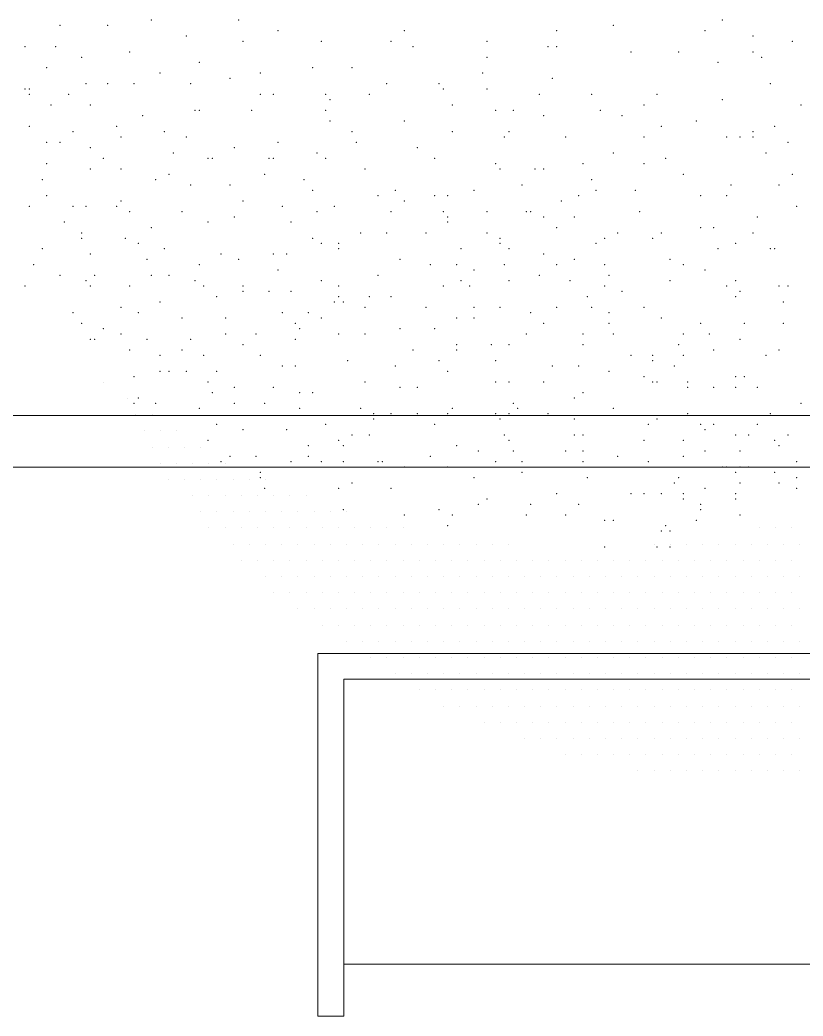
# Model space of a CAD drawing. Header units: metres. Extents: x 599 to 707, y 227 to 318.
# Drawn here: x 671.097 to 672.609, y 275.749 to 277.672 of the extents above; entities that cross this region are included whole.
import ezdxf

# ---------------------------------------------------------------- set-up
doc = ezdxf.new("R2010")
doc.units = ezdxf.units.M
for name, color, linetype, lineweight in [('banqueta', 252, 'Continuous', 9), ('gradas', 35, 'Continuous', 5), ('vegetacion', 74, 'Continuous', 0)]:
    doc.layers.add(name, color=color, linetype=linetype, lineweight=lineweight)

msp = doc.modelspace()

# ---------------------------------------------------------------- linework, layer by layer
at = {"layer": 'banqueta'}
for p, q in [((667.5606, 276.9088), (677.2256, 276.9088)), ((667.4867, 276.8088), (677.2256, 276.8088))]:
    msp.add_line(p, q, dxfattribs=at)
at = {"layer": 'gradas'}
for p, q in [((673.6723, 276.4493), (671.6723, 276.4493)), ((671.6723, 276.4493), (671.6723, 275.7493)), ((673.6223, 276.3993), (671.7223, 276.3993)), ((671.7223, 276.3993), (671.7223, 275.7493)), ((671.7223, 275.8493), (673.6223, 275.8493)), ((671.6723, 275.7493), (671.7223, 275.7493))]:
    msp.add_line(p, q, dxfattribs=at)
at = {"layer": 'vegetacion', "color": 0}
for p, q in [((671.2585, 276.9727), (671.2585, 276.9727)), ((671.3054, 276.9415), (671.3054, 276.9415)), ((671.321, 276.9102), (671.321, 276.9102)), ((671.3523, 276.9102), (671.3523, 276.9102)), ((671.3367, 276.879), (671.3367, 276.879)), ((671.3679, 276.879), (671.3679, 276.879)), ((671.3992, 276.879), (671.3992, 276.879)), ((671.3523, 276.8477), (671.3523, 276.8477)), ((671.3835, 276.8477), (671.3835, 276.8477)), ((671.4148, 276.8477), (671.4148, 276.8477)), ((671.446, 276.8477), (671.446, 276.8477)), ((671.3679, 276.8165), (671.3679, 276.8165)), ((671.3992, 276.8165), (671.3992, 276.8165)), ((671.4304, 276.8165), (671.4304, 276.8165)), ((671.4617, 276.8165), (671.4617, 276.8165)), ((671.4929, 276.8165), (671.4929, 276.8165)), ((671.3835, 276.7852), (671.3835, 276.7852)), ((671.4148, 276.7852), (671.4148, 276.7852)), ((671.446, 276.7852), (671.446, 276.7852)), ((671.4773, 276.7852), (671.4773, 276.7852)), ((671.5085, 276.7852), (671.5085, 276.7852)), ((671.5398, 276.7852), (671.5398, 276.7852)), ((671.571, 276.7852), (671.571, 276.7852)), ((671.4304, 276.754), (671.4304, 276.754)), ((671.4617, 276.754), (671.4617, 276.754)), ((671.4929, 276.754), (671.4929, 276.754)), ((671.5242, 276.754), (671.5242, 276.754)), ((671.5554, 276.754), (671.5554, 276.754)), ((671.5867, 276.754), (671.5867, 276.754)), ((671.6179, 276.754), (671.6179, 276.754)), ((671.6492, 276.754), (671.6492, 276.754)), ((671.446, 276.7227), (671.446, 276.7227)), ((671.4773, 276.7227), (671.4773, 276.7227)), ((671.5085, 276.7227), (671.5085, 276.7227)), ((671.5398, 276.7227), (671.5398, 276.7227)), ((671.571, 276.7227), (671.571, 276.7227)), ((671.6023, 276.7227), (671.6023, 276.7227)), ((671.6335, 276.7227), (671.6335, 276.7227)), ((671.6648, 276.7227), (671.6648, 276.7227)), ((671.696, 276.7227), (671.696, 276.7227)), ((671.7273, 276.7227), (671.7273, 276.7227)), ((671.4617, 276.6915), (671.4617, 276.6915)), ((671.4929, 276.6915), (671.4929, 276.6915)), ((671.5242, 276.6915), (671.5242, 276.6915)), ((671.5554, 276.6915), (671.5554, 276.6915)), ((671.5867, 276.6915), (671.5867, 276.6915)), ((671.6179, 276.6915), (671.6179, 276.6915)), ((671.6492, 276.6915), (671.6492, 276.6915)), ((671.6804, 276.6915), (671.6804, 276.6915)), ((671.7117, 276.6915), (671.7117, 276.6915)), ((671.7429, 276.6915), (671.7429, 276.6915)), ((671.7742, 276.6915), (671.7742, 276.6915)), ((671.8054, 276.6915), (671.8054, 276.6915)), ((671.8367, 276.6915), (671.8367, 276.6915)), ((672.5242, 276.6915), (672.5242, 276.6915)), ((672.5554, 276.6915), (672.5554, 276.6915)), ((672.5867, 276.6915), (672.5867, 276.6915)), ((671.5085, 276.6602), (671.5085, 276.6602)), ((671.5398, 276.6602), (671.5398, 276.6602)), ((671.571, 276.6602), (671.571, 276.6602)), ((671.6023, 276.6602), (671.6023, 276.6602)), ((671.6335, 276.6602), (671.6335, 276.6602)), ((671.6648, 276.6602), (671.6648, 276.6602)), ((671.696, 276.6602), (671.696, 276.6602)), ((671.7273, 276.6602), (671.7273, 276.6602)), ((671.7585, 276.6602), (671.7585, 276.6602)), ((671.7898, 276.6602), (671.7898, 276.6602)), ((671.821, 276.6602), (671.821, 276.6602)), ((671.8523, 276.6602), (671.8523, 276.6602)), ((671.8835, 276.6602), (671.8835, 276.6602)), ((671.9148, 276.6602), (671.9148, 276.6602)), ((671.946, 276.6602), (671.946, 276.6602)), ((671.9773, 276.6602), (671.9773, 276.6602)), ((672.0085, 276.6602), (672.0085, 276.6602)), ((672.0398, 276.6602), (672.0398, 276.6602)), ((672.321, 276.6602), (672.321, 276.6602)), ((672.3523, 276.6602), (672.3523, 276.6602)), ((672.3835, 276.6602), (672.3835, 276.6602)), ((672.4148, 276.6602), (672.4148, 276.6602)), ((672.446, 276.6602), (672.446, 276.6602)), ((672.4773, 276.6602), (672.4773, 276.6602)), ((672.5085, 276.6602), (672.5085, 276.6602)), ((672.5398, 276.6602), (672.5398, 276.6602)), ((672.571, 276.6602), (672.571, 276.6602)), ((672.6023, 276.6602), (672.6023, 276.6602)), ((671.5242, 276.629), (671.5242, 276.629)), ((671.5554, 276.629), (671.5554, 276.629)), ((671.5867, 276.629), (671.5867, 276.629)), ((671.6179, 276.629), (671.6179, 276.629)), ((671.6492, 276.629), (671.6492, 276.629)), ((671.6804, 276.629), (671.6804, 276.629)), ((671.7117, 276.629), (671.7117, 276.629)), ((671.7429, 276.629), (671.7429, 276.629)), ((671.7742, 276.629), (671.7742, 276.629)), ((671.8054, 276.629), (671.8054, 276.629)), ((671.8367, 276.629), (671.8367, 276.629)), ((671.8679, 276.629), (671.8679, 276.629)), ((671.8992, 276.629), (671.8992, 276.629)), ((671.9304, 276.629), (671.9304, 276.629)), ((671.9617, 276.629), (671.9617, 276.629)), ((671.9929, 276.629), (671.9929, 276.629)), ((672.0242, 276.629), (672.0242, 276.629)), ((672.0554, 276.629), (672.0554, 276.629)), ((672.0867, 276.629), (672.0867, 276.629)), ((672.1179, 276.629), (672.1179, 276.629)), ((672.1492, 276.629), (672.1492, 276.629)), ((672.1804, 276.629), (672.1804, 276.629)), ((672.2117, 276.629), (672.2117, 276.629)), ((672.2429, 276.629), (672.2429, 276.629)), ((672.2742, 276.629), (672.2742, 276.629)), ((672.3054, 276.629), (672.3054, 276.629)), ((672.3367, 276.629), (672.3367, 276.629)), ((672.3679, 276.629), (672.3679, 276.629)), ((672.3992, 276.629), (672.3992, 276.629)), ((672.4304, 276.629), (672.4304, 276.629)), ((672.4617, 276.629), (672.4617, 276.629)), ((672.4929, 276.629), (672.4929, 276.629)), ((672.5242, 276.629), (672.5242, 276.629)), ((672.5554, 276.629), (672.5554, 276.629)), ((672.5867, 276.629), (672.5867, 276.629)), ((671.571, 276.5977), (671.571, 276.5977)), ((671.6023, 276.5977), (671.6023, 276.5977)), ((671.6335, 276.5977), (671.6335, 276.5977)), ((671.6648, 276.5977), (671.6648, 276.5977)), ((671.696, 276.5977), (671.696, 276.5977)), ((671.7273, 276.5977), (671.7273, 276.5977)), ((671.7585, 276.5977), (671.7585, 276.5977)), ((671.7898, 276.5977), (671.7898, 276.5977)), ((671.821, 276.5977), (671.821, 276.5977)), ((671.8523, 276.5977), (671.8523, 276.5977)), ((671.8835, 276.5977), (671.8835, 276.5977)), ((671.9148, 276.5977), (671.9148, 276.5977)), ((671.946, 276.5977), (671.946, 276.5977)), ((671.9773, 276.5977), (671.9773, 276.5977)), ((672.0085, 276.5977), (672.0085, 276.5977)), ((672.0398, 276.5977), (672.0398, 276.5977)), ((672.071, 276.5977), (672.071, 276.5977)), ((672.1023, 276.5977), (672.1023, 276.5977)), ((672.1335, 276.5977), (672.1335, 276.5977)), ((672.1648, 276.5977), (672.1648, 276.5977)), ((672.196, 276.5977), (672.196, 276.5977)), ((672.2273, 276.5977), (672.2273, 276.5977)), ((672.2585, 276.5977), (672.2585, 276.5977)), ((672.2898, 276.5977), (672.2898, 276.5977)), ((672.321, 276.5977), (672.321, 276.5977)), ((672.3523, 276.5977), (672.3523, 276.5977)), ((672.3835, 276.5977), (672.3835, 276.5977)), ((672.4148, 276.5977), (672.4148, 276.5977)), ((672.446, 276.5977), (672.446, 276.5977)), ((672.4773, 276.5977), (672.4773, 276.5977)), ((672.5085, 276.5977), (672.5085, 276.5977)), ((672.5398, 276.5977), (672.5398, 276.5977)), ((672.571, 276.5977), (672.571, 276.5977)), ((672.6023, 276.5977), (672.6023, 276.5977)), ((671.5867, 276.5665), (671.5867, 276.5665)), ((671.6179, 276.5665), (671.6179, 276.5665)), ((671.6492, 276.5665), (671.6492, 276.5665)), ((671.6804, 276.5665), (671.6804, 276.5665)), ((671.7117, 276.5665), (671.7117, 276.5665)), ((671.7429, 276.5665), (671.7429, 276.5665)), ((671.7742, 276.5665), (671.7742, 276.5665)), ((671.8054, 276.5665), (671.8054, 276.5665)), ((671.8367, 276.5665), (671.8367, 276.5665)), ((671.8679, 276.5665), (671.8679, 276.5665)), ((671.8992, 276.5665), (671.8992, 276.5665)), ((671.9304, 276.5665), (671.9304, 276.5665)), ((671.9617, 276.5665), (671.9617, 276.5665)), ((671.9929, 276.5665), (671.9929, 276.5665)), ((672.0242, 276.5665), (672.0242, 276.5665)), ((672.0554, 276.5665), (672.0554, 276.5665)), ((672.0867, 276.5665), (672.0867, 276.5665)), ((672.1179, 276.5665), (672.1179, 276.5665)), ((672.1492, 276.5665), (672.1492, 276.5665)), ((672.1804, 276.5665), (672.1804, 276.5665)), ((672.2117, 276.5665), (672.2117, 276.5665)), ((672.2429, 276.5665), (672.2429, 276.5665)), ((672.2742, 276.5665), (672.2742, 276.5665)), ((672.3054, 276.5665), (672.3054, 276.5665)), ((672.3367, 276.5665), (672.3367, 276.5665)), ((672.3679, 276.5665), (672.3679, 276.5665)), ((672.3992, 276.5665), (672.3992, 276.5665)), ((672.4304, 276.5665), (672.4304, 276.5665)), ((672.4617, 276.5665), (672.4617, 276.5665)), ((672.4929, 276.5665), (672.4929, 276.5665)), ((672.5242, 276.5665), (672.5242, 276.5665)), ((672.5554, 276.5665), (672.5554, 276.5665)), ((672.5867, 276.5665), (672.5867, 276.5665)), ((671.6335, 276.5352), (671.6335, 276.5352)), ((671.6648, 276.5352), (671.6648, 276.5352)), ((671.696, 276.5352), (671.696, 276.5352)), ((671.7273, 276.5352), (671.7273, 276.5352)), ((671.7585, 276.5352), (671.7585, 276.5352)), ((671.7898, 276.5352), (671.7898, 276.5352)), ((671.821, 276.5352), (671.821, 276.5352)), ((671.8523, 276.5352), (671.8523, 276.5352)), ((671.8835, 276.5352), (671.8835, 276.5352)), ((671.9148, 276.5352), (671.9148, 276.5352)), ((671.946, 276.5352), (671.946, 276.5352)), ((671.9773, 276.5352), (671.9773, 276.5352)), ((672.0085, 276.5352), (672.0085, 276.5352)), ((672.0398, 276.5352), (672.0398, 276.5352)), ((672.071, 276.5352), (672.071, 276.5352)), ((672.1023, 276.5352), (672.1023, 276.5352)), ((672.1335, 276.5352), (672.1335, 276.5352)), ((672.1648, 276.5352), (672.1648, 276.5352)), ((672.196, 276.5352), (672.196, 276.5352)), ((672.2273, 276.5352), (672.2273, 276.5352)), ((672.2585, 276.5352), (672.2585, 276.5352)), ((672.2898, 276.5352), (672.2898, 276.5352)), ((672.321, 276.5352), (672.321, 276.5352)), ((672.3523, 276.5352), (672.3523, 276.5352)), ((672.3835, 276.5352), (672.3835, 276.5352)), ((672.4148, 276.5352), (672.4148, 276.5352)), ((672.446, 276.5352), (672.446, 276.5352)), ((672.4773, 276.5352), (672.4773, 276.5352)), ((672.5085, 276.5352), (672.5085, 276.5352)), ((672.5398, 276.5352), (672.5398, 276.5352)), ((672.571, 276.5352), (672.571, 276.5352)), ((672.6023, 276.5352), (672.6023, 276.5352)), ((671.6804, 276.504), (671.6804, 276.504)), ((671.7117, 276.504), (671.7117, 276.504)), ((671.7429, 276.504), (671.7429, 276.504)), ((671.7742, 276.504), (671.7742, 276.504)), ((671.8054, 276.504), (671.8054, 276.504)), ((671.8367, 276.504), (671.8367, 276.504)), ((671.8679, 276.504), (671.8679, 276.504)), ((671.8992, 276.504), (671.8992, 276.504)), ((671.9304, 276.504), (671.9304, 276.504)), ((671.9617, 276.504), (671.9617, 276.504)), ((671.9929, 276.504), (671.9929, 276.504)), ((672.0242, 276.504), (672.0242, 276.504)), ((672.0554, 276.504), (672.0554, 276.504)), ((672.0867, 276.504), (672.0867, 276.504)), ((672.1179, 276.504), (672.1179, 276.504)), ((672.1492, 276.504), (672.1492, 276.504)), ((672.1804, 276.504), (672.1804, 276.504)), ((672.2117, 276.504), (672.2117, 276.504)), ((672.2429, 276.504), (672.2429, 276.504)), ((672.2742, 276.504), (672.2742, 276.504)), ((672.3054, 276.504), (672.3054, 276.504)), ((672.3367, 276.504), (672.3367, 276.504)), ((672.3679, 276.504), (672.3679, 276.504)), ((672.3992, 276.504), (672.3992, 276.504)), ((672.4304, 276.504), (672.4304, 276.504)), ((672.4617, 276.504), (672.4617, 276.504)), ((672.4929, 276.504), (672.4929, 276.504)), ((672.5242, 276.504), (672.5242, 276.504)), ((672.5554, 276.504), (672.5554, 276.504)), ((672.5867, 276.504), (672.5867, 276.504)), ((671.7273, 276.4727), (671.7273, 276.4727)), ((671.7585, 276.4727), (671.7585, 276.4727)), ((671.7898, 276.4727), (671.7898, 276.4727)), ((671.821, 276.4727), (671.821, 276.4727)), ((671.8523, 276.4727), (671.8523, 276.4727)), ((671.8835, 276.4727), (671.8835, 276.4727)), ((671.9148, 276.4727), (671.9148, 276.4727)), ((671.946, 276.4727), (671.946, 276.4727)), ((671.9773, 276.4727), (671.9773, 276.4727)), ((672.0085, 276.4727), (672.0085, 276.4727)), ((672.0398, 276.4727), (672.0398, 276.4727)), ((672.071, 276.4727), (672.071, 276.4727)), ((672.1023, 276.4727), (672.1023, 276.4727)), ((672.1335, 276.4727), (672.1335, 276.4727)), ((672.1648, 276.4727), (672.1648, 276.4727)), ((672.196, 276.4727), (672.196, 276.4727)), ((672.2273, 276.4727), (672.2273, 276.4727)), ((672.2585, 276.4727), (672.2585, 276.4727)), ((672.2898, 276.4727), (672.2898, 276.4727)), ((672.321, 276.4727), (672.321, 276.4727)), ((672.3523, 276.4727), (672.3523, 276.4727)), ((672.3835, 276.4727), (672.3835, 276.4727)), ((672.4148, 276.4727), (672.4148, 276.4727)), ((672.446, 276.4727), (672.446, 276.4727)), ((672.4773, 276.4727), (672.4773, 276.4727)), ((672.5085, 276.4727), (672.5085, 276.4727)), ((672.5398, 276.4727), (672.5398, 276.4727)), ((672.571, 276.4727), (672.571, 276.4727)), ((672.6023, 276.4727), (672.6023, 276.4727)), ((671.7742, 276.4415), (671.7742, 276.4415)), ((671.8054, 276.4415), (671.8054, 276.4415)), ((671.8367, 276.4415), (671.8367, 276.4415)), ((671.8679, 276.4415), (671.8679, 276.4415)), ((671.8992, 276.4415), (671.8992, 276.4415)), ((671.9304, 276.4415), (671.9304, 276.4415)), ((671.9617, 276.4415), (671.9617, 276.4415)), ((671.9929, 276.4415), (671.9929, 276.4415)), ((672.0242, 276.4415), (672.0242, 276.4415)), ((672.0554, 276.4415), (672.0554, 276.4415)), ((672.0867, 276.4415), (672.0867, 276.4415)), ((672.1179, 276.4415), (672.1179, 276.4415)), ((672.1492, 276.4415), (672.1492, 276.4415)), ((672.1804, 276.4415), (672.1804, 276.4415)), ((672.2117, 276.4415), (672.2117, 276.4415)), ((672.2429, 276.4415), (672.2429, 276.4415)), ((672.2742, 276.4415), (672.2742, 276.4415)), ((672.3054, 276.4415), (672.3054, 276.4415)), ((672.3367, 276.4415), (672.3367, 276.4415)), ((672.3679, 276.4415), (672.3679, 276.4415)), ((672.3992, 276.4415), (672.3992, 276.4415)), ((672.4304, 276.4415), (672.4304, 276.4415)), ((672.4617, 276.4415), (672.4617, 276.4415)), ((672.4929, 276.4415), (672.4929, 276.4415)), ((672.5242, 276.4415), (672.5242, 276.4415)), ((672.5554, 276.4415), (672.5554, 276.4415)), ((672.5867, 276.4415), (672.5867, 276.4415)), ((671.821, 276.4102), (671.821, 276.4102)), ((671.8523, 276.4102), (671.8523, 276.4102)), ((671.8835, 276.4102), (671.8835, 276.4102)), ((671.9148, 276.4102), (671.9148, 276.4102)), ((671.946, 276.4102), (671.946, 276.4102)), ((671.9773, 276.4102), (671.9773, 276.4102)), ((672.0085, 276.4102), (672.0085, 276.4102)), ((672.0398, 276.4102), (672.0398, 276.4102)), ((672.071, 276.4102), (672.071, 276.4102)), ((672.1023, 276.4102), (672.1023, 276.4102)), ((672.1335, 276.4102), (672.1335, 276.4102)), ((672.1648, 276.4102), (672.1648, 276.4102)), ((672.196, 276.4102), (672.196, 276.4102)), ((672.2273, 276.4102), (672.2273, 276.4102)), ((672.2585, 276.4102), (672.2585, 276.4102)), ((672.2898, 276.4102), (672.2898, 276.4102)), ((672.321, 276.4102), (672.321, 276.4102)), ((672.3523, 276.4102), (672.3523, 276.4102)), ((672.3835, 276.4102), (672.3835, 276.4102)), ((672.4148, 276.4102), (672.4148, 276.4102)), ((672.446, 276.4102), (672.446, 276.4102)), ((672.4773, 276.4102), (672.4773, 276.4102)), ((672.5085, 276.4102), (672.5085, 276.4102)), ((672.5398, 276.4102), (672.5398, 276.4102)), ((672.571, 276.4102), (672.571, 276.4102)), ((672.6023, 276.4102), (672.6023, 276.4102)), ((671.8679, 276.379), (671.8679, 276.379)), ((671.8992, 276.379), (671.8992, 276.379)), ((671.9304, 276.379), (671.9304, 276.379)), ((671.9617, 276.379), (671.9617, 276.379)), ((671.9929, 276.379), (671.9929, 276.379)), ((672.0242, 276.379), (672.0242, 276.379)), ((672.0554, 276.379), (672.0554, 276.379)), ((672.0867, 276.379), (672.0867, 276.379)), ((672.1179, 276.379), (672.1179, 276.379)), ((672.1492, 276.379), (672.1492, 276.379)), ((672.1804, 276.379), (672.1804, 276.379)), ((672.2117, 276.379), (672.2117, 276.379)), ((672.2429, 276.379), (672.2429, 276.379)), ((672.2742, 276.379), (672.2742, 276.379)), ((672.3054, 276.379), (672.3054, 276.379)), ((672.3367, 276.379), (672.3367, 276.379)), ((672.3679, 276.379), (672.3679, 276.379)), ((672.3992, 276.379), (672.3992, 276.379)), ((672.4304, 276.379), (672.4304, 276.379)), ((672.4617, 276.379), (672.4617, 276.379)), ((672.4929, 276.379), (672.4929, 276.379)), ((672.5242, 276.379), (672.5242, 276.379)), ((672.5554, 276.379), (672.5554, 276.379)), ((672.5867, 276.379), (672.5867, 276.379)), ((671.9148, 276.3477), (671.9148, 276.3477)), ((671.946, 276.3477), (671.946, 276.3477)), ((671.9773, 276.3477), (671.9773, 276.3477)), ((672.0085, 276.3477), (672.0085, 276.3477)), ((672.0398, 276.3477), (672.0398, 276.3477)), ((672.071, 276.3477), (672.071, 276.3477)), ((672.1023, 276.3477), (672.1023, 276.3477)), ((672.1335, 276.3477), (672.1335, 276.3477)), ((672.1648, 276.3477), (672.1648, 276.3477)), ((672.196, 276.3477), (672.196, 276.3477)), ((672.2273, 276.3477), (672.2273, 276.3477)), ((672.2585, 276.3477), (672.2585, 276.3477)), ((672.2898, 276.3477), (672.2898, 276.3477)), ((672.321, 276.3477), (672.321, 276.3477)), ((672.3523, 276.3477), (672.3523, 276.3477)), ((672.3835, 276.3477), (672.3835, 276.3477)), ((672.4148, 276.3477), (672.4148, 276.3477)), ((672.446, 276.3477), (672.446, 276.3477)), ((672.4773, 276.3477), (672.4773, 276.3477)), ((672.5085, 276.3477), (672.5085, 276.3477)), ((672.5398, 276.3477), (672.5398, 276.3477)), ((672.571, 276.3477), (672.571, 276.3477)), ((672.6023, 276.3477), (672.6023, 276.3477)), ((671.9929, 276.3165), (671.9929, 276.3165)), ((672.0242, 276.3165), (672.0242, 276.3165)), ((672.0554, 276.3165), (672.0554, 276.3165)), ((672.0867, 276.3165), (672.0867, 276.3165)), ((672.1179, 276.3165), (672.1179, 276.3165)), ((672.1492, 276.3165), (672.1492, 276.3165)), ((672.1804, 276.3165), (672.1804, 276.3165)), ((672.2117, 276.3165), (672.2117, 276.3165)), ((672.2429, 276.3165), (672.2429, 276.3165)), ((672.2742, 276.3165), (672.2742, 276.3165)), ((672.3054, 276.3165), (672.3054, 276.3165)), ((672.3367, 276.3165), (672.3367, 276.3165)), ((672.3679, 276.3165), (672.3679, 276.3165)), ((672.3992, 276.3165), (672.3992, 276.3165)), ((672.4304, 276.3165), (672.4304, 276.3165)), ((672.4617, 276.3165), (672.4617, 276.3165)), ((672.4929, 276.3165), (672.4929, 276.3165)), ((672.5242, 276.3165), (672.5242, 276.3165)), ((672.5554, 276.3165), (672.5554, 276.3165)), ((672.5867, 276.3165), (672.5867, 276.3165)), ((672.071, 276.2852), (672.071, 276.2852)), ((672.1023, 276.2852), (672.1023, 276.2852)), ((672.1335, 276.2852), (672.1335, 276.2852)), ((672.1648, 276.2852), (672.1648, 276.2852)), ((672.196, 276.2852), (672.196, 276.2852)), ((672.2273, 276.2852), (672.2273, 276.2852)), ((672.2585, 276.2852), (672.2585, 276.2852)), ((672.2898, 276.2852), (672.2898, 276.2852)), ((672.321, 276.2852), (672.321, 276.2852)), ((672.3523, 276.2852), (672.3523, 276.2852)), ((672.3835, 276.2852), (672.3835, 276.2852)), ((672.4148, 276.2852), (672.4148, 276.2852)), ((672.446, 276.2852), (672.446, 276.2852)), ((672.4773, 276.2852), (672.4773, 276.2852)), ((672.5085, 276.2852), (672.5085, 276.2852)), ((672.5398, 276.2852), (672.5398, 276.2852)), ((672.571, 276.2852), (672.571, 276.2852)), ((672.6023, 276.2852), (672.6023, 276.2852)), ((672.1492, 276.254), (672.1492, 276.254)), ((672.1804, 276.254), (672.1804, 276.254)), ((672.2117, 276.254), (672.2117, 276.254)), ((672.2429, 276.254), (672.2429, 276.254)), ((672.2742, 276.254), (672.2742, 276.254)), ((672.3054, 276.254), (672.3054, 276.254)), ((672.3367, 276.254), (672.3367, 276.254)), ((672.3679, 276.254), (672.3679, 276.254)), ((672.3992, 276.254), (672.3992, 276.254)), ((672.4304, 276.254), (672.4304, 276.254)), ((672.4617, 276.254), (672.4617, 276.254)), ((672.4929, 276.254), (672.4929, 276.254)), ((672.5242, 276.254), (672.5242, 276.254)), ((672.5554, 276.254), (672.5554, 276.254)), ((672.5867, 276.254), (672.5867, 276.254)), ((672.2898, 276.2227), (672.2898, 276.2227)), ((672.321, 276.2227), (672.321, 276.2227)), ((672.3523, 276.2227), (672.3523, 276.2227)), ((672.3835, 276.2227), (672.3835, 276.2227)), ((672.4148, 276.2227), (672.4148, 276.2227)), ((672.446, 276.2227), (672.446, 276.2227)), ((672.4773, 276.2227), (672.4773, 276.2227)), ((672.5085, 276.2227), (672.5085, 276.2227)), ((672.5398, 276.2227), (672.5398, 276.2227)), ((672.571, 276.2227), (672.571, 276.2227)), ((672.6023, 276.2227), (672.6023, 276.2227))]:
    msp.add_line(p, q, dxfattribs=at)
at = {"layer": 'vegetacion'}
for p in [(671.3508, 277.6721), (671.519, 277.6721), (672.453, 277.6721), (671.1741, 277.6618), (671.2666, 277.6618), (671.5948, 277.6515), (671.8388, 277.6515), (672.1332, 277.6515), (672.2426, 277.6618), (672.4193, 277.6515), (671.4181, 277.6412), (671.5274, 277.631), (671.6789, 277.631), (671.8135, 277.631), (671.9986, 277.631), (672.5119, 277.6412), (672.5876, 277.631), (671.1068, 277.6207), (671.1657, 277.6207), (671.3087, 277.6104), (671.8556, 277.6207), (672.1164, 277.6207), (672.1332, 277.6207), (672.2763, 277.6104), (672.3688, 277.6104), (672.5119, 277.6104), (671.2161, 277.6001), (671.9986, 277.6001), (672.5287, 277.6001), (671.1488, 277.5796), (671.4433, 277.5899), (671.6621, 277.5796), (671.7378, 277.5796), (672.4445, 277.5899), (671.3676, 277.5693), (671.5022, 277.5591), (671.5611, 277.5693), (671.9902, 277.5693), (672.1248, 277.5591), (671.1068, 277.5385), (671.1152, 277.5385), (671.2245, 277.5488), (671.2666, 277.5488), (671.3171, 277.5488), (671.4265, 277.5488), (671.8051, 277.5488), (671.9061, 277.5488), (671.9145, 277.5385), (671.9986, 277.5385), (672.5455, 277.5488), (671.1152, 277.5282), (671.1909, 277.5282), (671.5611, 277.5282), (671.5863, 277.5282), (671.6873, 277.5282), (671.6957, 277.518), (671.7714, 277.5282), (672.0996, 277.5282), (672.2005, 277.5282), (672.3268, 277.5282), (672.453, 277.518), (671.1572, 277.5077), (671.233, 277.5077), (671.4349, 277.4974), (671.4433, 277.4974), (671.5443, 277.4974), (671.6873, 277.4974), (671.9313, 277.5077), (672.0154, 277.4974), (672.0491, 277.4974), (672.2174, 277.4974), (672.3015, 277.5077), (672.6044, 277.5077), (671.3339, 277.4871), (671.6957, 277.4769), (671.8388, 277.4769), (672.108, 277.4871), (672.2594, 277.4871), (672.4025, 277.4769), (671.1152, 277.4666), (671.1993, 277.4563), (671.2834, 277.4666), (671.376, 277.4563), (671.7378, 277.4563), (671.9313, 277.4563), (672.0407, 277.4563), (672.3352, 277.4666), (672.5119, 277.4563), (672.5539, 277.4666), (671.2919, 277.446), (671.4181, 277.446), (672.0323, 277.446), (672.1501, 277.446), (672.3015, 277.446), (672.4614, 277.446), (672.4866, 277.446), (672.5119, 277.446), (671.1488, 277.4358), (671.1741, 277.4358), (671.233, 277.4255), (671.233, 277.4255), (671.5106, 277.4255), (671.5948, 277.4358), (671.7462, 277.4358), (671.864, 277.4255), (672.5792, 277.4358), (671.2582, 277.4049), (671.3928, 277.4152), (671.4601, 277.4049), (671.4685, 277.4049), (671.5779, 277.4049), (671.5863, 277.4049), (671.6705, 277.4152), (671.6873, 277.4049), (671.8977, 277.4049), (672.2426, 277.4152), (672.3436, 277.4049), (672.5371, 277.4152), (671.1488, 277.3947), (671.233, 277.3844), (671.2919, 277.3844), (671.763, 277.3844), (672.0154, 277.3947), (672.0239, 277.3844), (672.0912, 277.3844), (672.108, 277.3844), (672.1837, 277.3947), (672.3015, 277.3947), (671.1404, 277.3638), (671.3592, 277.3638), (671.3844, 277.3741), (671.5695, 277.3741), (671.6452, 277.3638), (672.2005, 277.3638), (672.3772, 277.3741), (672.5876, 277.3741), (671.4265, 277.3536), (671.5022, 277.3536), (671.6621, 277.3433), (671.8219, 277.3433), (671.9734, 277.3433), (672.0659, 277.3536), (672.209, 277.3433), (672.2847, 277.3433), (672.4698, 277.3536), (672.5623, 277.3536), (671.1488, 277.333), (671.2919, 277.3228), (671.5274, 277.3228), (671.7883, 277.333), (671.8388, 277.3228), (671.8977, 277.333), (671.9229, 277.333), (672.1417, 277.3228), (672.1753, 277.333), (672.4109, 277.333), (672.4614, 277.333), (671.1152, 277.3125), (671.1993, 277.3125), (671.2245, 277.3125), (671.2834, 277.3125), (671.3087, 277.3022), (671.4097, 277.3022), (671.6032, 277.3125), (671.6705, 277.3022), (671.7041, 277.3125), (671.8135, 277.3022), (671.9145, 277.3022), (671.9145, 277.3022), (671.9986, 277.3022), (672.0743, 277.3022), (672.0828, 277.3022), (672.2931, 277.3022), (672.596, 277.3125), (671.5106, 277.2919), (671.9229, 277.2919), (672.108, 277.2919), (672.1669, 277.2919), (672.5203, 277.2919), (671.1825, 277.2817), (671.3508, 277.2714), (671.4601, 277.2817), (671.4601, 277.2817), (671.62, 277.2817), (671.9229, 277.2817), (672.1332, 277.2714), (672.4109, 277.2714), (672.4361, 277.2714), (671.2161, 277.2611), (671.2161, 277.2508), (671.3003, 277.2508), (671.6621, 277.2508), (671.7546, 277.2611), (671.8051, 277.2611), (671.8808, 277.2611), (671.9986, 277.2611), (672.0239, 277.2508), (672.2258, 277.2508), (672.251, 277.2611), (672.251, 277.2611), (672.3183, 277.2508), (672.3352, 277.2611), (672.5119, 277.2611), (671.1404, 277.2303), (671.3255, 277.2406), (671.376, 277.2303), (671.6789, 277.2406), (671.7125, 277.2406), (671.7125, 277.2303), (671.9481, 277.2303), (672.0239, 277.2406), (672.0407, 277.2303), (672.209, 277.2406), (672.4445, 277.2303), (672.4782, 277.2406), (672.5455, 277.2303), (672.5539, 277.2303), (671.233, 277.22), (671.3423, 277.2097), (671.4854, 277.22), (671.519, 277.2097), (671.5863, 277.22), (671.6116, 277.22), (671.8303, 277.2097), (672.108, 277.22), (672.1669, 277.2097), (672.352, 277.2097), (671.1236, 277.1995), (671.4433, 277.1995), (671.5948, 277.1892), (671.8892, 277.1995), (671.9397, 277.1995), (671.9734, 277.1892), (672.0323, 277.1995), (672.1332, 277.1995), (672.2258, 277.1995), (672.3772, 277.1995), (672.4193, 277.1892), (671.1741, 277.1789), (671.2245, 277.1686), (671.2414, 277.1789), (671.3508, 277.1789), (671.3844, 277.1789), (671.4349, 277.1686), (671.6789, 277.1686), (671.7883, 277.1789), (671.9481, 277.1686), (672.0407, 277.1686), (672.0996, 277.1789), (672.1585, 277.1686), (672.2342, 277.1789), (672.352, 277.1686), (672.4782, 277.1686), (671.1068, 277.1584), (671.233, 277.1584), (671.3087, 277.1584), (671.4517, 277.1584), (671.5274, 277.1584), (671.5274, 277.1481), (671.5779, 277.1481), (671.62, 277.1481), (671.7125, 277.1584), (671.9145, 277.1584), (671.965, 277.1584), (672.2258, 277.1584), (672.2594, 277.1481), (672.4614, 277.1584), (672.4866, 277.1481), (672.5623, 277.1584), (672.5792, 277.1584), (671.477, 277.1378), (671.7125, 277.1378), (671.7714, 277.1378), (671.8135, 277.1378), (672.1921, 277.1378), (672.4782, 277.1378), (671.2919, 277.1173), (671.3676, 277.1275), (671.7041, 277.1275), (671.721, 277.1275), (671.763, 277.1173), (671.8808, 277.1173), (671.9734, 277.1173), (672.0239, 277.1173), (672.1332, 277.1173), (672.1332, 277.1173), (672.2005, 277.1173), (672.3015, 277.1173), (672.5708, 277.1275), (671.1993, 277.107), (671.3255, 277.107), (671.4097, 277.0967), (671.4938, 277.0967), (671.6032, 277.107), (671.6537, 277.107), (671.6789, 277.0967), (671.9397, 277.0967), (671.9734, 277.0967), (672.0828, 277.107), (672.2342, 277.107), (672.3352, 277.0967), (671.2161, 277.0864), (671.2582, 277.0762), (671.6284, 277.0864), (671.6284, 277.0864), (671.6368, 277.0762), (671.8303, 277.0762), (671.8977, 277.0762), (672.108, 277.0864), (672.2342, 277.0864), (672.4109, 277.0864), (672.495, 277.0864), (672.5708, 277.0864), (671.233, 277.0556), (671.2414, 277.0556), (671.2919, 277.0659), (671.3423, 277.0556), (671.4265, 277.0556), (671.4938, 277.0659), (671.5527, 277.0659), (671.6284, 277.0556), (671.7125, 277.0659), (671.763, 277.0659), (672.0743, 277.0659), (672.1837, 277.0659), (672.2426, 277.0659), (672.3772, 277.0659), (672.4277, 277.0659), (672.4866, 277.0556), (671.3087, 277.0351), (671.4097, 277.0351), (671.5274, 277.0454), (671.8556, 277.0351), (671.9397, 277.0454), (671.9397, 277.0351), (672.007, 277.0454), (672.0407, 277.0454), (672.1837, 277.0454), (672.3688, 277.0454), (672.4361, 277.0351), (672.5623, 277.0351), (671.3676, 277.0248), (671.4517, 277.0248), (671.5611, 277.0248), (671.7294, 277.0145), (671.9061, 277.0145), (672.0154, 277.0145), (672.2763, 277.0248), (672.3183, 277.0248), (672.3183, 277.0145), (672.3772, 277.0248), (672.5371, 277.0248), (671.3676, 276.994), (671.3844, 276.994), (671.4181, 276.994), (671.477, 276.994), (671.6032, 277.0043), (671.6032, 277.0043), (671.6284, 277.0043), (671.8219, 277.0043), (671.9229, 276.994), (672.1248, 277.0043), (672.1753, 277.0043), (672.2342, 276.994), (672.3604, 277.0043), (671.3171, 276.9837), (672.3015, 276.9837), (672.4782, 276.9837), (672.495, 276.9837), (671.4601, 276.9734), (671.5106, 276.9632), (671.5863, 276.9632), (671.763, 276.9734), (671.8303, 276.9632), (671.864, 276.9632), (672.0154, 276.9734), (672.0407, 276.9734), (672.108, 276.9734), (672.3183, 276.9734), (672.3268, 276.9734), (672.3857, 276.9734), (672.3857, 276.9632), (672.4361, 276.9632), (672.4782, 276.9632), (672.5203, 276.9632), (671.3255, 276.9426), (671.4685, 276.9529), (671.6368, 276.9529), (671.6621, 276.9529), (672.1669, 276.9426), (672.1837, 276.9529), (671.3171, 276.9323), (671.3592, 276.9323), (671.4433, 276.9221), (671.5106, 276.9323), (671.5695, 276.9323), (671.6368, 276.9221), (671.7546, 276.9221), (671.9313, 276.9221), (672.0491, 276.9323), (672.0575, 276.9221), (672.2426, 276.9221), (672.6044, 276.9323), (671.7799, 276.9118), (671.7799, 276.9015), (671.8135, 276.9118), (671.864, 276.9118), (671.9229, 276.9118), (672.0154, 276.9118), (672.0239, 276.9015), (672.0407, 276.9118), (672.1164, 276.9118), (672.1669, 276.9015), (672.3268, 276.9015), (672.3857, 276.9118), (672.5455, 276.9118), (671.477, 276.8912), (671.5274, 276.881), (671.6116, 276.881), (671.6873, 276.8912), (671.8977, 276.8912), (672.3099, 276.8912), (672.4109, 276.8912), (672.4193, 276.881), (672.4361, 276.8912), (672.5203, 276.8912), (671.4601, 276.8604), (671.7125, 276.8604), (671.7378, 276.8707), (671.7714, 276.8707), (672.0323, 276.8707), (672.0407, 276.8604), (672.1669, 276.8707), (672.1837, 276.8707), (672.3015, 276.8604), (672.3772, 276.8604), (672.4782, 276.8707), (672.5034, 276.8707), (672.5539, 276.8604), (672.5792, 276.8707), (671.6537, 276.8501), (671.721, 276.8501), (671.9397, 276.8501), (672.5623, 276.8501), (671.5022, 276.8296), (671.5527, 276.8296), (671.6537, 276.8296), (671.8892, 276.8296), (671.9818, 276.8399), (672.0491, 276.8399), (672.1501, 276.8399), (672.1837, 276.8399), (672.251, 276.8296), (672.3772, 276.8296), (672.4193, 276.8399), (672.4866, 276.8399), (671.4854, 276.8193), (671.62, 276.8193), (671.6789, 276.8193), (671.721, 276.8193), (671.7883, 276.8193), (671.7967, 276.8193), (671.8388, 276.8091), (671.9229, 276.8091), (672.0154, 276.8193), (672.0659, 276.8193), (672.1837, 276.8193), (672.3099, 276.8193), (672.453, 276.8091), (672.4614, 276.8091), (672.4866, 276.8091), (672.5034, 276.8091), (672.596, 276.8193), (671.5611, 276.7988), (671.5611, 276.7885), (671.9734, 276.7885), (671.9734, 276.7885), (672.0659, 276.7988), (672.0659, 276.7988), (672.1921, 276.7885), (672.3688, 276.7885), (672.4782, 276.7988), (672.5539, 276.7988), (672.596, 276.7885), (671.5695, 276.768), (671.7125, 276.768), (671.7378, 276.7782), (671.8135, 276.768), (672.3604, 276.7782), (672.4193, 276.768), (672.4866, 276.7782), (672.5623, 276.7782), (672.596, 276.768), (671.9986, 276.7474), (672.1332, 276.7577), (672.2763, 276.7577), (672.3015, 276.7577), (672.3352, 276.7577), (672.3772, 276.7577), (672.3772, 276.7474), (672.4782, 276.7577), (672.4782, 276.7474), (671.721, 276.7269), (671.9061, 276.7269), (671.9818, 276.7371), (672.0828, 276.7371), (672.1753, 276.7371), (672.4109, 276.7371), (672.4109, 276.7269), (671.8388, 276.7166), (671.9313, 276.7166), (672.0743, 276.7166), (672.1501, 276.7166), (672.2258, 276.7063), (672.2426, 276.7063), (672.4025, 276.7063), (672.4866, 276.7166), (671.9229, 276.696), (672.3436, 276.696), (672.3352, 276.6858), (672.352, 276.6858), (672.2258, 276.6549), (672.3268, 276.6549), (672.352, 276.6549)]:
    msp.add_point(p, dxfattribs=at)

doc.saveas('drawing.dxf')
